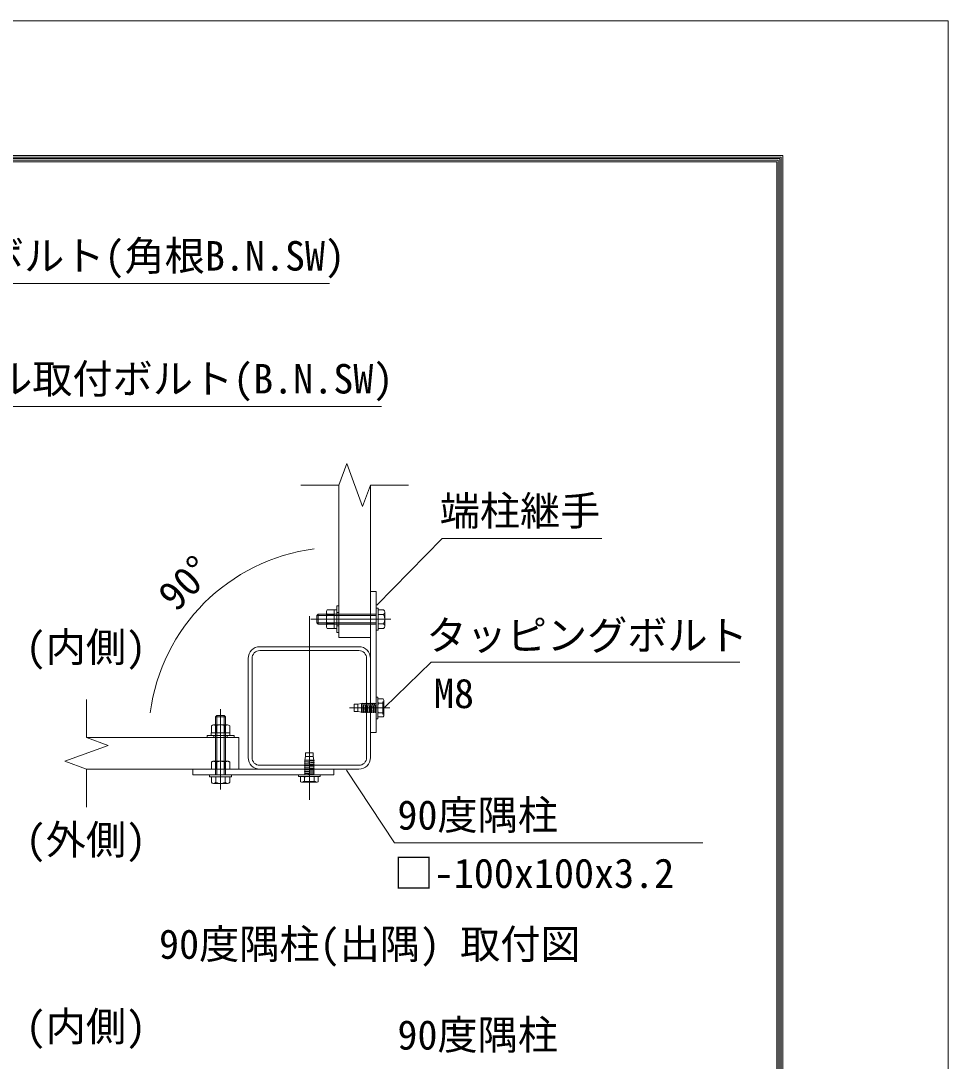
# Model space of a CAD drawing. Units: millimetres, scale not verified. Extents: x -4198 to 4202, y -2969 to 2971.
# Drawn here: x 2687 to 4202, y 1272 to 2971 of the extents above; entities that cross this region are included whole.
import ezdxf
from ezdxf.enums import TextEntityAlignment as Align

# ---------------------------------------------------------------- set-up
doc = ezdxf.new("R2010")
doc.units = ezdxf.units.MM
doc.header["$LTSCALE"] = 20
doc.linetypes.add('DASHED', pattern=[7.5, 6, -1.5])
doc.linetypes.add('USER1', pattern=[50.8, 31.75, -6.35, 6.35, -6.35])
for name, color, linetype, lineweight in [('0-0_D-TTL', 2, 'Continuous', 18), ('0-4_D-BMK', 2, 'USER1', 13), ('0-6_D-STR1', 1, 'Continuous', 18), ('0-7_D-STR3', 3, 'Continuous', 13), ('0-8_D-STR-DIM', 7, 'Continuous', 9), ('0-E_Defpoints', 8, 'DASHED', 18)]:
    doc.layers.add(name, color=color, linetype=linetype, lineweight=lineweight)
doc.layers.add('0-C_D-STR-TXT', color=7, linetype='Continuous')
doc.styles.add('ＭＳ ゴシック', font='')
doc.styles.get('ＭＳ ゴシック').set_extended_font_data('MS Gothic')

msp = doc.modelspace()

# ---------------------------------------------------------------- linework, layer by layer
at = {"layer": '0-0_D-TTL'}
for points in [[(-4198.28, 2970.65), (4201.72, 2970.65), (4201.72, -2969.35), (-4198.28, -2969.35)], [(-3928.28, 2750.65), (3931.72, 2750.65), (3931.72, -2749.35), (-3928.28, -2749.35)], [(-3925.78, 2748.15), (3929.22, 2748.15), (3929.22, -2746.85), (-3925.78, -2746.85)], [(-3923.28, 2745.65), (3926.72, 2745.65), (3926.72, -2744.35), (-3923.28, -2744.35)], [(-3920.78, 2743.15), (3924.22, 2743.15), (3924.22, -2741.85), (-3920.78, -2741.85)], [(-3918.28, 2740.65), (3921.72, 2740.65), (3921.72, -2739.35), (-3918.28, -2739.35)]]:
    msp.add_lwpolyline(points, close=True, dxfattribs=at)
at = {"layer": '0-4_D-BMK'}
for p, q in [((3158.46, 1698.65), (3158.46, 1998.65)), ((3160.66, 1993.65), (3291.66, 1993.65)), ((3013.46, 1846.45), (3013.46, 1715.45)), ((3224.27, 1848.65), (3289.86, 1848.65)), ((3158.46, 1782.83), (3158.46, 1717.25))]:
    msp.add_line(p, q, dxfattribs=at)
at = {"layer": '0-6_D-STR1'}
for p, q in [((3206.46, 1963.65), (3206.46, 2212.65)), ((3258.46, 1963.65), (3258.46, 2212.65)), ((3258.46, 1963.65), (3206.46, 1963.65)), ((3077.66, 1948.65), (3239.26, 1948.65)), ((3077.66, 1942.25), (3239.26, 1942.25)), ((3058.46, 1767.85), (3058.46, 1929.45)), ((3064.86, 1767.85), (3064.86, 1929.45)), ((3252.06, 1929.45), (3252.06, 1767.85)), ((3258.46, 1929.45), (3258.46, 1767.85)), ((3043.46, 1800.65), (2794.46, 1800.65)), ((3043.46, 1748.65), (3043.46, 1800.65)), ((3239.26, 1755.05), (3077.66, 1755.05)), ((3043.46, 1748.65), (2794.46, 1748.65)), ((3239.26, 1748.65), (3077.66, 1748.65))]:
    msp.add_line(p, q, dxfattribs=at)
for centre, radius, start, end in [((3077.66, 1929.45), 19.2, 90, 180), ((3077.66, 1929.45), 12.8, 90, 180), ((3239.26, 1929.45), 19.2, 0, 90), ((3239.26, 1929.45), 12.8, 0, 90), ((3077.66, 1767.85), 19.2, 180, 270), ((3077.66, 1767.85), 12.8, 180, 270), ((3239.26, 1767.85), 19.2, 270, 0), ((3239.26, 1767.85), 12.8, 270, 0)]:
    msp.add_arc(centre, radius, start, end, dxfattribs=at)
at = {"layer": '0-7_D-STR3'}
for p, q in [((3186.26, 1982.09), (3186.26, 2005.18)), ((3199.26, 2008.65), (3187.66, 2008.65)), ((3199.26, 2009.05), (3199.26, 1978.25)), ((3203.26, 2009.05), (3199.26, 2009.05)), ((3199.26, 1978.65), (3199.26, 2008.65)), ((3203.26, 2015.65), (3203.26, 1971.65)), ((3206.46, 2015.65), (3203.26, 2015.65)), ((3206.46, 2015.65), (3203.26, 2015.65)), ((3203.26, 2009.05), (3203.26, 1978.25)), ((3206.46, 2004.65), (3203.26, 2004.65)), ((3279.5, 2008.65), (3270.66, 2008.65)), ((3270.66, 1978.65), (3270.66, 2008.65)), ((3281.66, 1982.39), (3281.66, 2004.9)), ((3170.66, 1987.65), (3170.66, 1999.65)), ((3186.26, 1999.65), (3170.66, 1999.65)), ((3172.66, 1985.65), (3170.66, 1987.65)), ((3186.26, 1987.65), (3170.66, 1987.65)), ((3186.26, 2001.65), (3172.66, 2001.65)), ((3199.26, 2001.15), (3187.66, 2001.15)), ((3279.5, 2001.16), (3270.66, 2001.16)), ((3186.26, 1985.65), (3172.66, 1985.65)), ((3199.26, 1986.15), (3187.66, 1986.15)), ((3199.26, 1978.65), (3187.66, 1978.65)), ((3203.26, 1978.25), (3199.26, 1978.25)), ((3206.46, 1982.65), (3203.26, 1982.65)), ((3206.46, 1971.65), (3203.26, 1971.65)), ((3206.46, 1971.65), (3203.26, 1971.65)), ((3279.5, 1986.13), (3270.66, 1986.13)), ((3279.5, 1978.65), (3270.66, 1978.65)), ((3231.46, 1842.65), (3231.46, 1854.65)), ((3237.46, 1842.65), (3237.46, 1854.65)), ((3243.46, 1841.57), (3243.46, 1855.73)), ((3245.78, 1855.73), (3243.46, 1855.73)), ((3244.64, 1841.57), (3243.46, 1855.22)), ((3247.09, 1841.57), (3245.87, 1855.73)), ((3247.52, 1840.9), (3246.17, 1856.35)), ((3247.82, 1841.57), (3246.59, 1855.73)), ((3248.96, 1855.73), (3246.67, 1855.73)), ((3250.27, 1841.57), (3249.05, 1855.73)), ((3250.7, 1840.9), (3249.35, 1856.35)), ((3251, 1841.57), (3249.77, 1855.73)), ((3252.13, 1855.73), (3249.84, 1855.73)), ((3253.45, 1841.57), (3252.23, 1855.73)), ((3253.88, 1840.9), (3252.53, 1856.35)), ((3254.18, 1841.57), (3252.95, 1855.73)), ((3255.33, 1855.73), (3253.04, 1855.73)), ((3256.63, 1841.57), (3255.41, 1855.73)), ((3257.06, 1840.9), (3255.71, 1856.35)), ((3257.36, 1841.57), (3256.13, 1855.73)), ((3258.51, 1855.73), (3256.22, 1855.73)), ((3259.81, 1841.57), (3258.59, 1855.73)), ((3260.24, 1840.9), (3258.89, 1856.35)), ((3260.54, 1841.57), (3259.31, 1855.73)), ((3261.69, 1855.73), (3259.4, 1855.73)), ((3262.99, 1841.57), (3261.77, 1855.73)), ((3263.42, 1840.9), (3262.07, 1856.35)), ((3263.72, 1841.57), (3262.49, 1855.73)), ((3264.87, 1855.73), (3262.58, 1855.73)), ((3266.17, 1841.57), (3264.95, 1855.73)), ((3266.6, 1840.9), (3265.26, 1856.35)), ((3266.9, 1841.57), (3265.68, 1855.73)), ((3267.41, 1855.73), (3265.68, 1855.73)), ((3265.78, 1855.73), (3267.46, 1855.73)), ((3278.86, 1863.33), (3271.26, 1863.33)), ((3278.86, 1856.48), (3271.26, 1856.48)), ((3278.86, 1863.33), (3279.86, 1861.53)), ((3279.86, 1861.53), (3279.86, 1859.61)), ((3279.86, 1860.4), (3279.86, 1836.89)), ((3019.46, 1836.45), (3007.46, 1836.45)), ((3007.46, 1820.85), (3007.46, 1836.45)), ((3021.46, 1834.45), (3019.46, 1836.45)), ((3019.46, 1820.85), (3019.46, 1836.45)), ((3244.34, 1840.9), (3243.46, 1851)), ((3243.91, 1841.57), (3243.46, 1846.79)), ((3243.82, 1841.57), (3243.46, 1841.57)), ((3246.99, 1841.57), (3244.73, 1841.57)), ((3250.18, 1841.57), (3247.9, 1841.57)), ((3253.36, 1841.57), (3251.08, 1841.57)), ((3256.54, 1841.57), (3254.26, 1841.57)), ((3259.72, 1841.57), (3257.44, 1841.57)), ((3262.91, 1841.57), (3260.62, 1841.57)), ((3266.08, 1841.57), (3263.8, 1841.57)), ((3267, 1841.57), (3267.46, 1841.57)), ((3278.86, 1840.81), (3271.01, 1840.81)), ((3279.86, 1837.65), (3279.86, 1835.76)), ((2998.46, 1807.85), (2998.46, 1819.45)), ((3025.01, 1820.85), (3001.92, 1820.85)), ((3005.46, 1820.85), (3005.46, 1834.45)), ((3005.96, 1807.85), (3005.96, 1819.45)), ((3020.96, 1807.85), (3020.96, 1819.45)), ((3021.46, 1820.85), (3021.46, 1834.45)), ((3028.46, 1807.85), (3028.46, 1819.45)), ((2991.46, 1803.85), (3035.46, 1803.85)), ((2991.46, 1800.65), (2991.46, 1803.85)), ((2991.46, 1800.65), (2991.46, 1803.85)), ((2998.06, 1807.85), (3028.86, 1807.85)), ((2998.06, 1803.85), (2998.06, 1807.85)), ((2998.06, 1803.85), (3028.86, 1803.85)), ((3028.46, 1807.85), (2998.46, 1807.85)), ((3002.46, 1800.65), (3002.46, 1803.85)), ((3024.46, 1800.65), (3024.46, 1803.85)), ((3028.86, 1803.85), (3028.86, 1807.85)), ((3035.46, 1800.65), (3035.46, 1803.85)), ((3035.46, 1800.65), (3035.46, 1803.85)), ((3164.46, 1775.65), (3152.46, 1775.65)), ((3164.46, 1769.65), (3152.46, 1769.65)), ((3166.2, 1759.59), (3150.75, 1760.93)), ((3166.2, 1756.41), (3150.75, 1757.75)), ((3166.2, 1753.23), (3150.75, 1754.57)), ((3166.2, 1750.05), (3150.75, 1751.39)), ((3165.54, 1763.65), (3151.38, 1763.65)), ((3151.38, 1761.32), (3151.38, 1763.65)), ((3165.54, 1760.02), (3151.38, 1761.24)), ((3165.54, 1759.29), (3151.38, 1760.51)), ((3151.38, 1758.14), (3151.38, 1760.43)), ((3165.54, 1756.84), (3151.38, 1758.06)), ((3165.54, 1756.11), (3151.38, 1757.33)), ((3151.38, 1754.97), (3151.38, 1757.26)), ((3165.54, 1753.66), (3151.38, 1754.88)), ((3165.54, 1752.93), (3151.38, 1754.15)), ((3151.38, 1751.78), (3151.38, 1754.07)), ((3165.54, 1750.48), (3151.38, 1751.7)), ((3165.54, 1749.75), (3151.38, 1750.97)), ((3151.38, 1748.59), (3151.38, 1750.88)), ((3165.54, 1762.47), (3151.88, 1763.65)), ((3166.2, 1762.77), (3156.1, 1763.65)), ((3165.54, 1763.2), (3160.31, 1763.65)), ((3165.54, 1763.28), (3165.54, 1763.65)), ((3165.54, 1760.12), (3165.54, 1762.37)), ((3165.54, 1756.92), (3165.54, 1759.21)), ((3165.54, 1753.74), (3165.54, 1756.03)), ((3165.54, 1750.57), (3165.54, 1752.84)), ((2998.46, 1748.65), (3028.46, 1748.65)), ((3028.46, 1748.65), (2998.46, 1748.65)), ((2998.46, 1727.61), (2998.46, 1736.45)), ((2998.46, 1736.45), (3028.46, 1736.45)), ((3005.94, 1727.61), (3005.94, 1736.45)), ((3020.97, 1727.61), (3020.97, 1736.45)), ((3028.46, 1727.61), (3028.46, 1736.45)), ((3143.77, 1728.25), (3143.77, 1735.85)), ((3150.62, 1728.25), (3150.62, 1735.85)), ((3166.2, 1746.87), (3150.75, 1748.21)), ((3166.2, 1743.69), (3150.75, 1745.03)), ((3166.2, 1740.5), (3150.75, 1741.85)), ((3165.54, 1747.3), (3151.38, 1748.52)), ((3165.54, 1746.57), (3151.38, 1747.79)), ((3151.38, 1745.42), (3151.38, 1747.71)), ((3165.54, 1744.12), (3151.38, 1745.34)), ((3165.54, 1743.39), (3151.38, 1744.61)), ((3151.38, 1742.23), (3151.38, 1744.53)), ((3165.54, 1740.93), (3151.38, 1742.15)), ((3165.54, 1740.2), (3151.38, 1741.43)), ((3151.38, 1739.69), (3151.38, 1741.43)), ((3151.38, 1741.33), (3151.38, 1739.65)), ((3165.54, 1747.38), (3165.54, 1749.66)), ((3165.54, 1744.2), (3165.54, 1746.48)), ((3165.54, 1741.03), (3165.54, 1743.3)), ((3165.54, 1740.11), (3165.54, 1739.65)), ((3166.29, 1728.25), (3166.29, 1736.09)), ((3002.2, 1725.45), (3024.72, 1725.45)), ((3143.77, 1728.25), (3145.57, 1727.25)), ((3145.57, 1727.25), (3147.5, 1727.25)), ((3146.7, 1727.25), (3170.21, 1727.25)), ((3169.46, 1727.25), (3171.34, 1727.25))]:
    msp.add_line(p, q, dxfattribs=at)
at = {"layer": '0-7_D-STR3', "linetype": 'DASHED'}
for p, q in [((3186.26, 2001.65), (3267.46, 2001.65)), ((3186.26, 1999.65), (3267.46, 1999.65)), ((3186.26, 1987.65), (3267.46, 1987.65)), ((3186.26, 1985.65), (3267.46, 1985.65)), ((3005.46, 1820.85), (3005.46, 1739.65)), ((3007.46, 1820.85), (3007.46, 1739.65)), ((3019.46, 1820.85), (3019.46, 1739.65)), ((3021.46, 1820.85), (3021.46, 1739.65)), ((2998.46, 1748.65), (2998.46, 1760.25)), ((2998.46, 1748.65), (2998.46, 1760.25)), ((3001.9, 1761.65), (3024.99, 1761.65)), ((3025.01, 1761.65), (3001.92, 1761.65)), ((3005.96, 1748.65), (3005.96, 1760.25)), ((3005.96, 1748.65), (3005.96, 1760.25)), ((3020.96, 1748.65), (3020.96, 1760.25)), ((3020.96, 1748.65), (3020.96, 1760.25)), ((3028.46, 1748.65), (3028.46, 1760.25)), ((3028.46, 1748.65), (3028.46, 1760.25))]:
    msp.add_line(p, q, dxfattribs=at)
at = {"layer": '0-7_D-STR3'}
for points in [[(3267.46, 1808.65), (3267.46, 2038.65), (3258.46, 2038.65), (3258.46, 1808.65)], [(3267.46, 2011.65), (3267.46, 1975.65), (3270.66, 1975.65), (3270.66, 2011.65)], [(3270.26, 1866.15), (3267.46, 1866.15), (3267.46, 1831.15), (3270.26, 1831.15)], [(3198.46, 1748.65), (2968.46, 1748.65), (2968.46, 1739.65), (3198.46, 1739.65)], [(3031.46, 1739.65), (2995.46, 1739.65), (2995.46, 1736.45), (3031.46, 1736.45)], [(3140.96, 1736.85), (3140.96, 1739.65), (3175.96, 1739.65), (3175.96, 1736.85)]]:
    msp.add_lwpolyline(points, close=True, dxfattribs=at)
for points in [[(3172.66, 1985.65), (3172.66, 2001.65), (3170.66, 1999.65)], [(3231.46, 1854.65), (3237.46, 1854.65), (3243.46, 1855.73)], [(3245.87, 1855.73), (3246.17, 1856.35), (3246.59, 1855.73)], [(3249.05, 1855.73), (3249.35, 1856.35), (3249.77, 1855.73)], [(3252.23, 1855.73), (3252.53, 1856.35), (3252.95, 1855.73)], [(3255.41, 1855.73), (3255.71, 1856.35), (3256.13, 1855.73)], [(3258.59, 1855.73), (3258.89, 1856.35), (3259.31, 1855.73)], [(3261.77, 1855.73), (3262.07, 1856.35), (3262.49, 1855.73)], [(3264.95, 1855.73), (3265.26, 1856.35), (3265.68, 1855.73)], [(3279.86, 1858.65), (3278.46, 1858.65), (3278.46, 1848.65)], [(3021.46, 1834.45), (3005.46, 1834.45), (3007.46, 1836.45)], [(3231.46, 1842.65), (3237.46, 1842.65), (3243.46, 1841.57)], [(3243.91, 1841.57), (3244.34, 1840.9), (3244.64, 1841.57)], [(3247.09, 1841.57), (3247.52, 1840.9), (3247.82, 1841.57)], [(3250.27, 1841.57), (3250.7, 1840.9), (3251, 1841.57)], [(3253.45, 1841.57), (3253.88, 1840.9), (3254.18, 1841.57)], [(3256.63, 1841.57), (3257.06, 1840.9), (3257.36, 1841.57)], [(3259.81, 1841.57), (3260.24, 1840.9), (3260.54, 1841.57)], [(3262.99, 1841.57), (3263.42, 1840.9), (3263.72, 1841.57)], [(3266.17, 1841.57), (3266.6, 1840.9), (3266.9, 1841.57)], [(3279.86, 1835.76), (3278.86, 1833.96), (3271.26, 1833.96)], [(3279.86, 1838.65), (3278.46, 1838.65), (3278.46, 1848.65)], [(3152.46, 1775.65), (3152.46, 1769.65), (3151.38, 1763.65)], [(3164.46, 1775.65), (3164.46, 1769.65), (3165.54, 1763.65)], [(3151.38, 1761.24), (3150.75, 1760.93), (3151.38, 1760.51)], [(3151.38, 1758.06), (3150.75, 1757.75), (3151.38, 1757.33)], [(3151.38, 1754.88), (3150.75, 1754.57), (3151.38, 1754.15)], [(3151.38, 1751.7), (3150.75, 1751.39), (3151.38, 1750.97)], [(3165.54, 1763.2), (3166.2, 1762.77), (3165.54, 1762.47)], [(3165.54, 1760.02), (3166.2, 1759.59), (3165.54, 1759.29)], [(3165.54, 1756.84), (3166.2, 1756.41), (3165.54, 1756.11)], [(3165.54, 1753.66), (3166.2, 1753.23), (3165.54, 1752.93)], [(3165.54, 1750.48), (3166.2, 1750.05), (3165.54, 1749.75)], [(3151.38, 1748.52), (3150.75, 1748.21), (3151.38, 1747.79)], [(3151.38, 1745.34), (3150.75, 1745.03), (3151.38, 1744.61)], [(3151.38, 1742.15), (3150.75, 1741.85), (3151.38, 1741.43)], [(3165.54, 1747.3), (3166.2, 1746.87), (3165.54, 1746.57)], [(3165.54, 1744.12), (3166.2, 1743.69), (3165.54, 1743.39)], [(3165.54, 1740.93), (3166.2, 1740.5), (3165.54, 1740.2)], [(3171.34, 1727.25), (3173.14, 1728.25), (3173.14, 1735.85)], [(3148.46, 1727.25), (3148.46, 1728.65), (3158.46, 1728.65)], [(3168.46, 1727.25), (3168.46, 1728.65), (3158.46, 1728.65)]]:
    msp.add_lwpolyline(points, dxfattribs=at)
for centre, radius, start, end in [((3191.95, 2004.9), 5.7, 138.86505, 221.13495), ((3277.34, 2004.9), 4.32, 300, 60), ((3207.05, 1993.65), 20.79, 158.85295, 201.14705), ((3267.5, 1993.65), 14.16, 327.93138, 32.06862), ((3191.95, 1982.4), 5.7, 138.83491, 221.16509), ((3277.34, 1982.39), 4.32, 300, 60), ((3277.06, 1860.05), 6.82, 177.05137, 211.57646), ((3305.37, 1848.11), 35.12, 166.21582, 191.99547), ((3271.26, 1864.33), 1, 180, 270), ((3248.74, 1848.65), 31.12, 345.41821, 14.58179), ((3271.46, 1860.57), 8.46, 331.07446, 353.47826), ((3282.2, 1836.62), 11.94, 159.4693, 178.7111), ((3271.37, 1836.71), 8.54, 6.34019, 28.74398), ((3002.21, 1815.15), 5.7, 48.86505, 131.13495), ((3013.46, 1800.06), 20.79, 68.85295, 111.14705), ((3024.71, 1815.16), 5.7, 48.83491, 131.16509), ((3271.26, 1832.96), 1, 90, 180), ((3142.77, 1735.85), 1, 0, 90), ((3147.06, 1730.04), 6.82, 58.42354, 92.94863), ((3158.99, 1701.74), 35.12, 78.00453, 103.78418), ((3170.48, 1724.91), 11.94, 91.2889, 110.5307), ((3174.14, 1735.85), 1, 90, 180), ((3002.2, 1729.77), 4.32, 210, 330), ((3013.46, 1739.6), 14.16, 237.93138, 302.06862), ((3024.72, 1729.77), 4.32, 210, 330), ((3146.53, 1735.65), 8.46, 276.52174, 298.92554), ((3158.46, 1758.36), 31.12, 255.41821, 284.58179), ((3170.4, 1735.73), 8.54, 241.25602, 263.65981)]:
    msp.add_arc(centre, radius, start, end, dxfattribs=at)
at = {"layer": '0-7_D-STR3', "linetype": 'DASHED'}
for centre, radius, start, end in [((3002.21, 1755.96), 5.7, 48.83491, 131.16509), ((3002.21, 1755.95), 5.7, 48.86505, 131.13495), ((3013.46, 1740.86), 20.79, 68.85295, 111.14705), ((3013.46, 1740.86), 20.79, 68.85295, 111.14705), ((3024.71, 1755.96), 5.7, 48.83491, 131.16509), ((3024.71, 1755.95), 5.7, 48.86505, 131.13495)]:
    msp.add_arc(centre, radius, start, end, dxfattribs=at)
at = {"layer": '0-8_D-STR-DIM'}
for points in [[(3191.45, 2541.58), (2367.52, 2541.58), (2281.4, 2326.67)], [(3276.45, 2341.11), (2512.52, 2341.11), (2426.59, 2178.58)], [(3144.34, 2212.65), (3206.81, 2212.65), (3219.63, 2247.88), (3245.28, 2177.41), (3258.11, 2212.65), (3320.28, 2212.65)], [(3636.03, 2125.53), (3375.16, 2125.53), (3268.85, 2016.56)], [(3861.25, 1923.29), (3357.54, 1923.29), (3281.3, 1849.66)], [(2794.46, 1686.53), (2794.46, 1748.99), (2759.22, 1761.82), (2829.7, 1787.47), (2794.46, 1800.3), (2794.46, 1862.47)], [(3801.13, 1628.65), (3297.43, 1628.65), (3219.08, 1746.98)]]:
    msp.add_lwpolyline(points, dxfattribs=at)
msp.add_arc((3206.46, 1800.65), 310.38, 97.38898, 172.61102, dxfattribs=at)
at = {"layer": '0-E_Defpoints'}
for p, q in [((3206.46, 2015.65), (3206.46, 1971.65)), ((2991.46, 1800.65), (3035.46, 1800.65))]:
    msp.add_line(p, q, dxfattribs=at)

# ---------------------------------------------------------------- texts
at = {"layer": '0-8_D-STR-DIM', "style": 'ＭＳ ゴシック'}
msp.add_text('90°', height=48.09, rotation=45, dxfattribs=at).set_placement((2951.15, 1993.83), align=Align.BOTTOM_LEFT)
at = {"layer": '0-C_D-STR-TXT', "style": 'ＭＳ ゴシック'}
for s, p in [('継手取付ボルト(角根B.N.SW)', (2364.72, 2548.42)), ('パネル取付ボルト(B.N.SW)', (2509.22, 2347.71)), ('端柱継手', (3371.36, 2132.13)), ('タッピングボルト', (3349.69, 1928.84)), ('(内側)', (2695.28, 1909.55)), ('M8', (3361.99, 1834.04)), ('90度隅柱', (3302.31, 1635.5)), ('(外側)', (2695.28, 1595.18)), ('□-100x100x3.2', (3296.08, 1540.4)), ('90度隅柱(出隅) 取付図', (2913.02, 1424.67)), ('(内側)', (2695.28, 1290.23)), ('90度隅柱', (3302.31, 1276.45))]:
    msp.add_text(s, height=48.09, dxfattribs=at).set_placement(p, align=Align.BOTTOM_LEFT)

doc.saveas('drawing.dxf')
